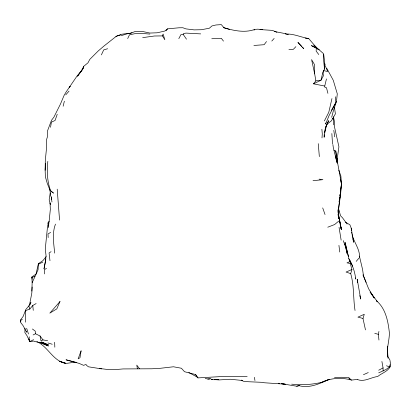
<?xml version="1.0" encoding="UTF-8"?>
<svg xmlns="http://www.w3.org/2000/svg" width="411" height="411" viewBox="0 0 411 411"><rect width="100%" height="100%" fill="white"/><g stroke="black" fill="none" stroke-linecap="round" stroke-linejoin="round"><path stroke-width="0.62" d="M47.83 161.364C46.736 171.13 47.219 181.194 50.481 190.529L53.487 193.144L50.07 190.457L47.239 183.249L45.374 176.833L45.148 170.298L45.297 160.567L46.618 147.071L46.52 139.776L47.383 136.925L47.45 131.042L51.493 120.295L53.913 117.125L60.515 103.911L64.029 95.537L66.027 92.121L77.073 75.984L81.753 70.471L83.222 68.272L83.664 66.376L87.969 62.816L89.814 59.364L98.162 51.031L103.788 46.181L115.892 36.605L117.397 35.623L120.747 34.956M324.176 134.721L324.135 137.259L325.569 127.436L328.569 120.772L325.569 127.436L324.942 130.462M49.14 221.231L48.262 227.663L48.082 222.798L49.14 221.231L50.327 209.435L50.06 202.906L50.327 204.01M25.014 328.348L24.876 332.53L26.91 335.551L29.772 341.587L33.954 341.038M26.34 331.158L26.623 332.196L23.15 325.748L20.745 322.584L20.576 319.943L23.17 316.378L25.852 309.442L28.837 305.928L30.938 302.517L29.946 304.726M31.842 291.055L32.15 282.686L31.909 276.963L36.014 274.07L38.398 263.662L42.78 260.759L46.212 256.628M32.15 282.686L38.038 269.873L38.398 263.662M186.486 39.194L183.244 34.473L183.275 33.764L185.895 33.096L200.702 33.892M285.311 33.938L285.321 33.635L274.517 31.498M327.911 93.354L326.468 87.707L324.86 87.245L324.741 86.048L313.48 83.829L320.955 80.284L322.892 72.202L324.52 69.084L324.623 61.922L323.688 54.231L323.195 53.394L313.809 45.076L316.28 47.424L308.707 38.536C300.924 37.344 293.875 33.63 285.825 34.036M323.688 54.231L323.483 58.86L324.52 69.084M45.148 170.298L45.457 163.727L45.282 167.118M316.259 48.94L316.157 51.103L318.766 54.529M32.14 287.027L31.827 293.002L29.469 305.209M322.003 137.906L322.281 133.94L321.88 129.244M357.365 379.492C364.274 382.364 370.897 377.303 377.673 376.512C381.793 373.101 387.403 371.76 390.193 366.766L390.45 363.756L390.029 360.688M336.963 160.824L338.911 146.763L334.4 126.506L334.297 120.973L333.434 116.816M50.209 192.841L49.176 199.797L50.404 204.473M339.661 195.764L339.856 194.521M340.529 190.18L341.49 183.979L340.873 175.99L338.828 170.241M50.517 127.297L51.421 122.108L55.059 120.485L57.232 114.315M378.706 372.859L385.842 369.566L389.592 366.946L389.988 364.685M48.02 225.336L47.255 229.302L45.267 249.097L46.047 255.591L45.338 262.069L44.013 268.835L45.873 258.838M378.952 340.051L378.351 334.354L378.942 331.446M324.438 132.876L324.69 131.669M326.452 78.927L324.741 86.048M339.003 201.971L340.493 195.456L341.49 183.979L336.455 156.658L335.741 150.95L333.999 150.626M331.949 98.599L328.785 112.265L324.382 120.932M325.913 122.874L325.635 124.055L329.026 115.661L336.481 101.414L337.292 93.852L333.264 80.279L326.719 68.247M63.14 106.228L64.363 101.173M331.682 117.299L333.429 110.605L336.481 101.414L331.482 110.256M324.531 132.861L326.92 124.292L331.41 120.813L335.397 113.847L334.451 107.363M55.485 224.113C51.889 233.417 53.805 243.507 54.684 253.125M355.042 310.48C353.075 298.278 354.256 285.66 350.701 273.639L351.924 269.508L350.27 263.482L350.234 261.478L348.641 258.314C352.422 264.705 354.883 271.692 355.736 279.095L355.376 277.908M362.98 318.453L364.274 314.287L357.95 317.133L362.98 318.453L365.477 329.894M162.448 35.901L163.11 34.046L164.847 39.749L162.448 35.901L154.397 36.004L142.684 37.637M101.394 54.879L103.7 49.906L107.62 48.745M83.664 66.376L81.753 70.471L77.515 76.215L83.222 68.272M127.698 38.562L129.46 34.832L135.27 33.599L142.499 33.466L149.881 34.072M29.5 336.871L29.037 337.832L29.772 341.587L33.599 339.656M178.806 38.66L180.927 34.637L183.244 34.473M266.503 41.552L264.134 44.701L253.906 45.467M166.049 30.763L167.58 28.837L178.98 27.789L182.849 27.743L185.931 28.883L194.162 29.88L201.426 29.72L209.348 28.231L211.953 25.939L215.97 24.973L221.329 24.619L223.877 27.676L229.384 29.366M313.48 83.829L315.859 80.885L320.955 80.284L323.365 75.871L323.118 73.179L323.498 70.558L327.649 71.519L325.265 65.703L324.264 65.447M25.59 322.162L25.312 315.175L25.811 310.526L29.828 309.041L32.762 305.507L36.132 303.565M356.183 261.375L358.849 258.278M65.75 94.843L69.022 91.119M271.794 41.054L274.158 38.439M295.905 46.638L293.351 49.325L288.918 49.644M254.008 30.188L254.769 29.397L257.825 29.176L262.68 29.643M70.158 86.408L69.187 87.224L70.183 86.433M338.705 221.118L334.616 224.545L327.767 227.206M167.58 28.837L164.868 31.025L157.161 32.793L149.923 33.05L142.576 31.493L135.358 31.442L129.506 33.635M20.55 320.595L22.302 319.368M51.077 251.676L49.079 252.971L49.978 260.708M50.615 232.405L47.989 233.972L48.179 237.573M46.51 268.414L44.275 269.678L44.552 273.926M378.69 370.229L383.057 367.907L381.901 361.48M357.287 379.451L351.492 380.083C341.51 377.164 330.244 377.945 320.878 382.718L329.252 379.322C319.83 383.561 309.637 388.59 299.044 385.688L296.66 386.201L281.386 383.684M33.096 334.944L35.49 333.753L40.052 335.993L43.006 339.912L47.604 340.729M38.372 264.232L42.78 262.141M31.883 277.528L34.873 276.213M363.442 374.693L368.256 372.566M351.924 269.508L346.067 272.051L350.701 273.639M254.769 29.397C244.735 33.178 233.566 30.553 223.558 27.691L223.877 27.676M352.736 266.21L350.234 261.478L346.982 262.85L350.27 263.482M43.006 339.912L40.997 340.76L40.052 335.993M115.892 36.605L121.543 34.277L128.725 33.27M320.878 382.718L321.566 382.451M121.235 35.639L127.667 33.676L131.962 32.859M389.592 366.946L390.193 366.766M332.437 118.615L333.403 118.373L333.67 124.862M296.66 386.201L299.408 385.616L299.044 385.688M320.559 382.584C311.096 384.732 301.273 385.133 291.635 384.167M313.023 180.706L322.928 179.664L319.162 179.145M211.773 38.742L221.354 38.305L223.471 41.121M127.667 33.676L128.859 33.63M334.528 377.534L341.788 377.277L348.898 377.827L351.492 380.083M99.298 368.462L108.591 369.602L115.856 369.551L123.084 368.934L151.793 368.78L159.036 368.441L173.468 366.776L181.4 368.246L184.513 371.714L195.564 374.539L197.994 377.899L225.356 376.337L247.17 376.455M259.993 29.561L272.488 30.393L276.891 32.315M215.734 379.558L218.842 379.707L213.371 379.718L211.377 379.348L212.621 379.404M211.377 379.348L212.569 379.435M214.357 379.574L219.13 379.928L230.365 379.25L242.511 380.494M305.203 38.131L308.707 38.536M207.832 378.336L210.935 378.695L208.531 379.41L205.217 378.279M279.588 383.427L278.319 383.263L279.537 383.432M281.484 383.679L285.285 384.177L264.34 382.764L262.454 382.343L248.547 381.742L243.333 381.233L241.19 380.083M101.579 368.883L88.452 366.807L86.526 365.338L86.027 364.444L83.567 365.338L79.092 363.375L66.027 359.815L76.538 362.487L72.798 362.481L65.971 363.468C53.014 361.161 48.272 346.863 36.892 341.587M34.252 341.382L41.069 342.897L48.4 345.98L39.348 342.183M374.765 333.316L378.351 334.354M47.964 342.969L52.233 344.254M285.321 33.635L288.409 34.745M386.458 365.769L389.587 366.9M197.994 377.899L197.013 376.985L188.855 372.551M345.446 222.176L349.889 224.786L351.22 228.172L353.64 242.264L352.859 238.714M32.402 328.98L35.233 331.138L35.49 333.753M301.664 46.428L297.939 42.415L303.734 48.657L302.496 47.322M324.628 63.587L325.317 64.491M139.509 368.744L136.781 365.112L137.387 368.806M347.11 224.067L342.461 217.727L340.56 215.806L338.875 209.713M387.856 356.563L387.46 346.124L387.306 349.304L387.856 356.563L389.977 360.154M195.564 374.539L197.013 376.985M350.234 261.478L349.807 260.692L350.773 262.937M363.047 274.908L368.636 288.805L374.216 298.052L370.106 291.985L377.38 301.617L376.543 300.857C385.749 308.63 388.138 321.479 389.387 332.884C389.392 341.418 385.944 349.622 388.03 358.187M363.072 274.974L366.103 282.362M343.293 240.687L345.584 247.073M348.898 377.827L349.407 379.245M352.011 234.537C353.963 242.315 359.759 248.891 359.604 257.173L359.394 256.13M322.697 207.92L325.044 214.547M28.827 339.132L29.166 340.185M28.837 305.928L29.828 309.041M26.658 328.297L28.457 333.994M340.097 224.514L341.351 229.492L339.018 217.64L338.078 210.453M335.248 155.826L337.159 162.946L333.388 148.088L332.884 144.59M359.8 295.612L360.709 299.044L357.195 279.203L357.585 282.742M359.425 256.207L362.584 269.513L363.499 275.997M340.519 179.725L341.49 183.979L338.253 211.855L338.7 218.457L338.474 217.244M314.687 73.888L311.584 59.595L314.507 64.599L314.687 73.888L315.859 80.885M339.018 217.64L341.351 229.492L338.099 212.693L338.078 209.564M254.378 377.303L254.959 380.55M339.044 227.355L341.14 240.127M49.741 188.829L50.733 196.309M333.783 130.354L334.718 136.801M335.741 150.95L337.02 159.787L336.455 156.658L336.506 158.471M51.961 202.012L51.247 196.746L51.606 199.412M337.446 163.039L337.087 158.692M338.936 245.377L339.758 252.025M351.22 228.172L351.456 230.494M351.636 232.236L351.754 233.397M32.762 305.507L33.26 310.362M340.046 196.792C340.031 201.94 338.073 206.949 338.792 212.266L338.721 209.738M338.022 214.275L338.135 215.431M31.909 276.963L32.13 279.233M20.576 319.943L20.771 321.926M319.347 156.601L318.253 143.66M332.509 143.891L331.852 133.534M57.201 189.163L59.559 220.08M54.637 342.265L54.827 347.197M48.082 222.798L48.195 225.752M335.397 96.77L335.571 101.609M383.057 367.907L383.139 370.974M81.09 350.881L79.981 357.76L78.152 358.824L81.09 350.881M59.98 301.53L56.821 308.861L49.829 313.151L59.98 301.53M65.632 363.252L59.652 361.351L65.632 363.252M48.37 344.891L41.47 341.993L48.37 344.891M315.566 47.506L311.379 45.59L319.157 49.854L315.566 47.506M348.579 257.24L345.07 242.459L348.579 257.24M347.115 253.51L344.973 243.944L347.115 253.51"/></g></svg>
